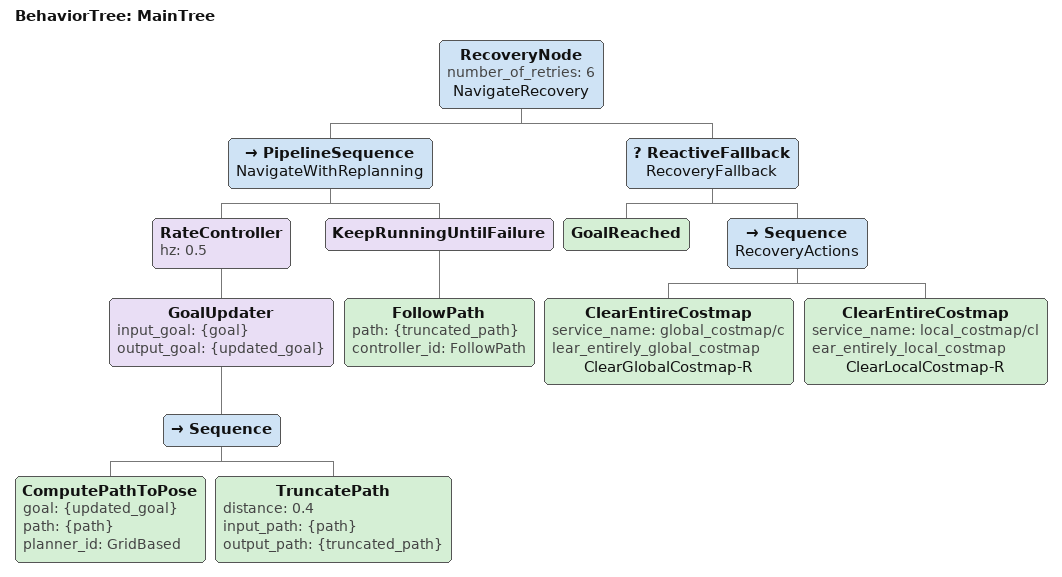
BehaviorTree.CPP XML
<root main_tree_to_execute="MainTree">
  <BehaviorTree ID="MainTree">
    <RecoveryNode number_of_retries="6" name="NavigateRecovery">
      <PipelineSequence name="NavigateWithReplanning">
        <RateController hz="0.5">
          <GoalUpdater input_goal="{goal}" output_goal="{updated_goal}">
            <Sequence>
              <ComputePathToPose goal="{updated_goal}" path="{path}" planner_id="GridBased"/>
              <TruncatePath distance="0.4" input_path="{path}" output_path="{truncated_path}"/>
            </Sequence>
          </GoalUpdater>
        </RateController>

        <KeepRunningUntilFailure>
          <FollowPath path="{truncated_path}" controller_id="FollowPath"/>
        </KeepRunningUntilFailure>
      </PipelineSequence>

      <ReactiveFallback name="RecoveryFallback">
        <GoalReached/>
        <Sequence name="RecoveryActions">
          <ClearEntireCostmap service_name="global_costmap/clear_entirely_global_costmap" name="ClearGlobalCostmap-R"/>
          <ClearEntireCostmap service_name="local_costmap/clear_entirely_local_costmap" name="ClearLocalCostmap-R"/>
        </Sequence>
      </ReactiveFallback>
    </RecoveryNode>
  </BehaviorTree>
</root>
